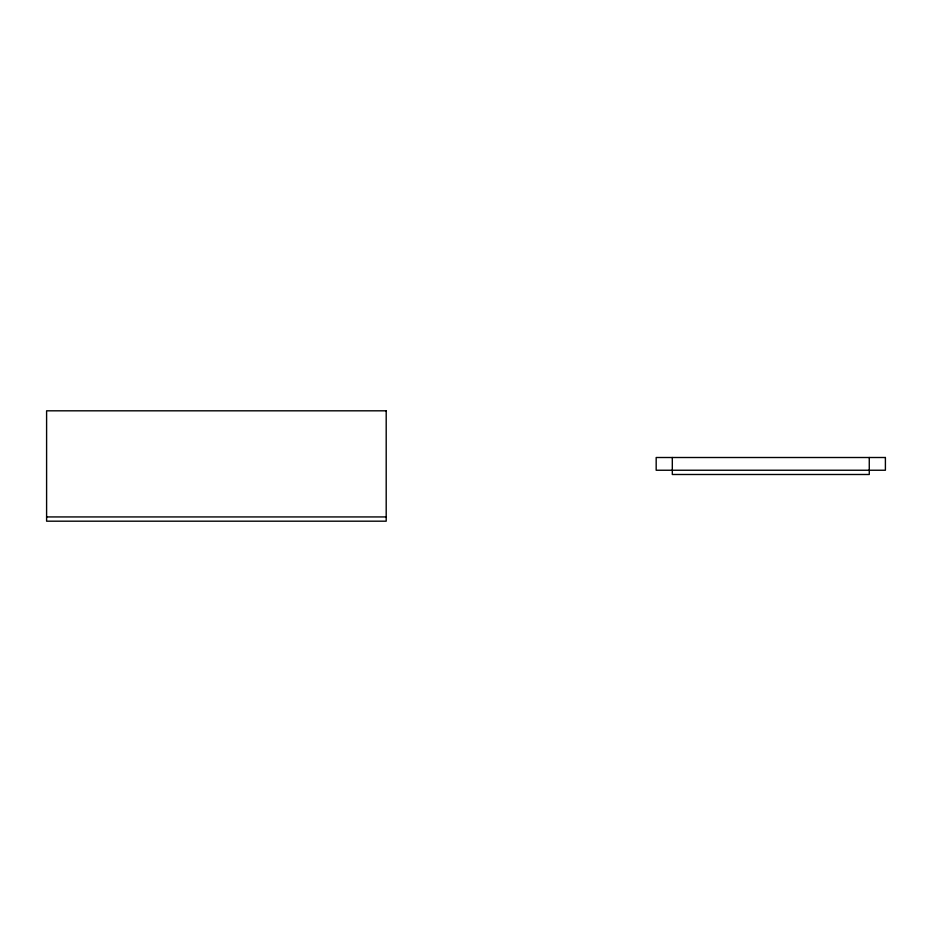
<?xml version="1.0" encoding="UTF-8"?>
<svg xmlns="http://www.w3.org/2000/svg" width="932" height="932" viewBox="0 0 932 932"><rect width="100%" height="100%" fill="white"/><g stroke="black" fill="none" stroke-linecap="round" stroke-linejoin="round"><path stroke-width="1.4" d="M46.6 516.934L386.197 516.934M869.265 457.507L869.265 474.493L672.31 474.493L672.31 457.507M386.197 410.814L46.6 410.814L46.6 521.186L386.197 521.186L386.197 410.814M885.4 457.507L656.175 457.507L656.175 470.241L885.4 470.241L885.4 457.507"/></g></svg>
